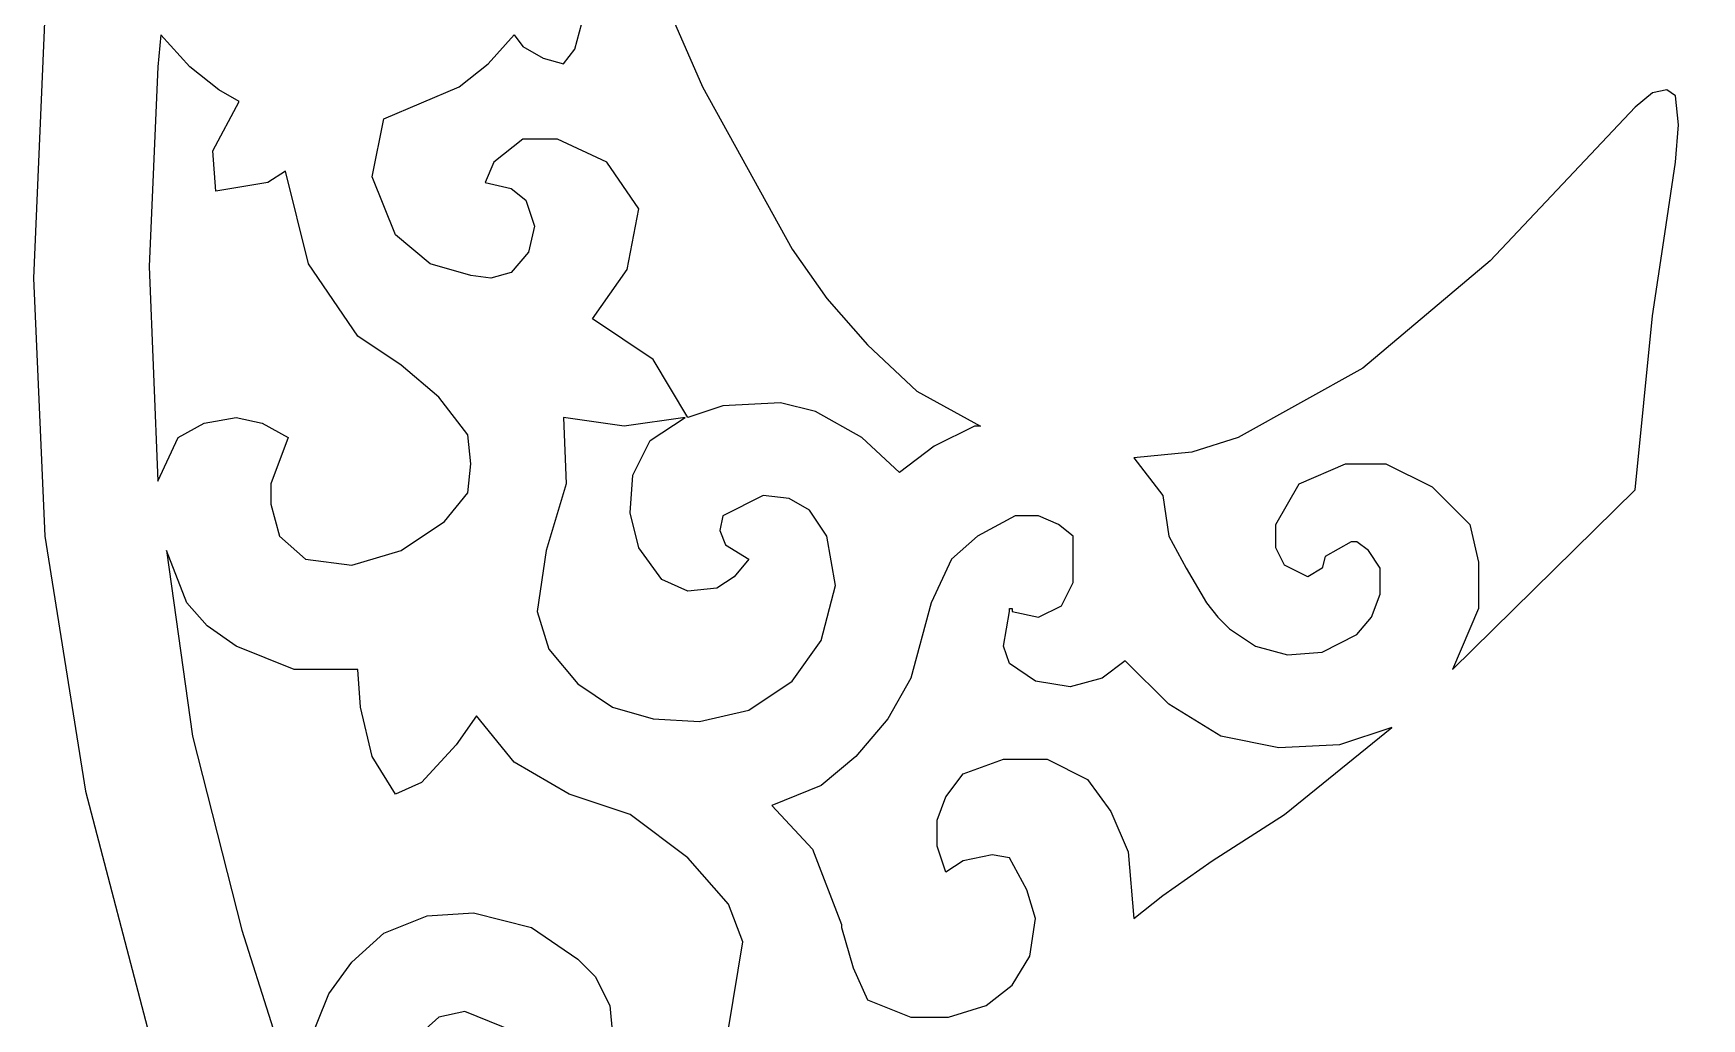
# Model space of a CAD drawing. Header units: centimetres. Extents: x -7.5 to 6.5, y -14.6 to 13.6.
# Drawn here: x -7.541 to -2.953, y -9.624 to -6.916 of the extents above; entities that cross this region are included whole.
import ezdxf

# ---------------------------------------------------------------- set-up
doc = ezdxf.new("R2010")
doc.units = ezdxf.units.CM
doc.header["$MEASUREMENT"] = 0

msp = doc.modelspace()

# ---------------------------------------------------------------- linework, layer by layer
at = {"color": 242}
for points, knots in [([(-0.53173, -0.58004), (-0.53173, -0.58004), (0.18509, -0.6119), (0.18509, -0.6119), (0.18509, -0.6119), (0.18509, -0.6119), (0.87802, -0.71544), (0.87802, -0.71544), (0.87802, -0.71544), (0.87802, -0.71544), (1.54705, -0.8986), (1.54705, -0.8986), (1.54705, -0.8986), (1.54705, -0.8986), (2.20016, -1.12961), (2.20016, -1.12961), (2.20016, -1.12961), (2.20016, -1.12961), (2.80547, -1.42426), (2.80547, -1.42426), (2.80547, -1.42426), (2.80547, -1.42426), (3.38689, -1.77474), (3.38689, -1.77474), (3.38689, -1.77474), (3.38689, -1.77474), (3.92052, -2.18091), (3.92052, -2.18091), (3.92052, -2.18091), (3.92052, -2.18091), (4.4223, -2.63493), (4.4223, -2.63493), (4.4223, -2.63493), (4.4223, -2.63493), (4.87629, -3.12871), (4.87629, -3.12871), (4.87629, -3.12871), (4.87629, -3.12871), (5.28249, -3.67031), (5.28249, -3.67031), (5.28249, -3.67031), (5.28249, -3.67031), (5.62497, -4.2438), (5.62497, -4.2438), (5.62497, -4.2438), (5.62497, -4.2438), (5.92762, -4.865), (5.92762, -4.865), (5.92762, -4.865), (5.92762, -4.865), (6.16657, -5.51018), (6.16657, -5.51018), (6.16657, -5.51018), (6.16657, -5.51018), (6.33382, -6.17918), (6.33382, -6.17918), (6.33382, -6.17918), (6.33382, -6.17918), (6.44533, -6.86417), (6.44533, -6.86417), (6.44533, -6.86417), (6.44533, -6.86417), (6.47719, -7.58893), (6.47719, -7.58893), (6.47719, -7.58893), (6.47719, -7.58893), (6.44533, -8.29779), (6.44533, -8.29779), (6.44533, -8.29779), (6.44533, -8.29779), (6.33382, -8.99871), (6.33382, -8.99871), (6.33382, -8.99871), (6.33382, -8.99871), (6.16657, -9.66774), (6.16657, -9.66774), (6.16657, -9.66774), (6.16657, -9.66774), (5.92762, -10.30488), (5.92762, -10.30488), (5.92762, -10.30488), (5.92762, -10.30488), (5.62497, -10.92616), (5.62497, -10.92616), (5.62497, -10.92616), (5.62497, -10.92616), (5.28249, -11.49959), (5.28249, -11.49959), (5.28249, -11.49959), (5.28249, -11.49959), (4.87629, -12.04122), (4.87629, -12.04122), (4.87629, -12.04122), (4.87629, -12.04122), (4.4223, -12.54296), (4.4223, -12.54296), (4.4223, -12.54296), (4.4223, -12.54296), (3.92052, -12.99698), (3.92052, -12.99698), (3.92052, -12.99698), (3.92052, -12.99698), (3.38689, -13.39521), (3.38689, -13.39521), (3.38689, -13.39521), (3.38689, -13.39521), (2.80547, -13.74566), (2.80547, -13.74566), (2.80547, -13.74566), (2.80547, -13.74566), (2.20016, -14.04831), (2.20016, -14.04831), (2.20016, -14.04831), (2.20016, -14.04831), (1.54705, -14.2793), (1.54705, -14.2793), (1.54705, -14.2793), (1.54705, -14.2793), (0.87802, -14.44655), (0.87802, -14.44655), (0.87802, -14.44655), (0.87802, -14.44655), (0.18509, -14.55806), (0.18509, -14.55806), (0.18509, -14.55806), (0.18509, -14.55806), (-0.53173, -14.59788), (-0.53173, -14.59788), (-0.53173, -14.59788), (-0.53173, -14.59788), (-1.24058, -14.55806), (-1.24058, -14.55806), (-1.24058, -14.55806), (-1.24058, -14.55806), (-1.93351, -14.44655), (-1.93351, -14.44655), (-1.93351, -14.44655), (-1.93351, -14.44655), (-2.61051, -14.2793), (-2.61051, -14.2793), (-2.61051, -14.2793), (-2.61051, -14.2793), (-3.25565, -14.04831), (-3.25565, -14.04831), (-3.25565, -14.04831), (-3.25565, -14.04831), (-3.86097, -13.74566), (-3.86097, -13.74566), (-3.86097, -13.74566), (-3.86097, -13.74566), (-4.44239, -13.39521), (-4.44239, -13.39521), (-4.44239, -13.39521), (-4.44239, -13.39521), (-4.98399, -12.99698), (-4.98399, -12.99698), (-4.98399, -12.99698), (-4.98399, -12.99698), (-5.48576, -12.54296), (-5.48576, -12.54296), (-5.48576, -12.54296), (-5.48576, -12.54296), (-5.93178, -12.04122), (-5.93178, -12.04122), (-5.93178, -12.04122), (-5.93178, -12.04122), (-6.33798, -11.49959), (-6.33798, -11.49959), (-6.33798, -11.49959), (-6.33798, -11.49959), (-6.68843, -10.92616), (-6.68843, -10.92616), (-6.68843, -10.92616), (-6.68843, -10.92616), (-6.98313, -10.30488), (-6.98313, -10.30488), (-6.98313, -10.30488), (-6.98313, -10.30488), (-7.22207, -9.66774), (-7.22207, -9.66774), (-7.22207, -9.66774), (-7.22207, -9.66774), (-7.39728, -8.99871), (-7.39728, -8.99871), (-7.39728, -8.99871), (-7.39728, -8.99871), (-7.50879, -8.29779), (-7.50879, -8.29779), (-7.50879, -8.29779), (-7.50879, -8.29779), (-7.54065, -7.58893), (-7.54065, -7.58893), (-7.54065, -7.58893), (-7.54065, -7.58893), (-7.50879, -6.86417), (-7.50879, -6.86417), (-7.50879, -6.86417), (-7.50879, -6.86417), (-7.39728, -6.17918), (-7.39728, -6.17918), (-7.39728, -6.17918), (-7.39728, -6.17918), (-7.22207, -5.51018), (-7.22207, -5.51018), (-7.22207, -5.51018), (-7.22207, -5.51018), (-6.98313, -4.865), (-6.98313, -4.865), (-6.98313, -4.865), (-6.98313, -4.865), (-6.68843, -4.2438), (-6.68843, -4.2438), (-6.68843, -4.2438), (-6.68843, -4.2438), (-6.33798, -3.67031), (-6.33798, -3.67031), (-6.33798, -3.67031), (-6.33798, -3.67031), (-5.93178, -3.12871), (-5.93178, -3.12871), (-5.93178, -3.12871), (-5.93178, -3.12871), (-5.48576, -2.63493), (-5.48576, -2.63493), (-5.48576, -2.63493), (-5.48576, -2.63493), (-4.98399, -2.18091), (-4.98399, -2.18091), (-4.98399, -2.18091), (-4.98399, -2.18091), (-4.44239, -1.77474), (-4.44239, -1.77474), (-4.44239, -1.77474), (-4.44239, -1.77474), (-3.86097, -1.42426), (-3.86097, -1.42426), (-3.86097, -1.42426), (-3.86097, -1.42426), (-3.25565, -1.12961), (-3.25565, -1.12961), (-3.25565, -1.12961), (-3.25565, -1.12961), (-2.61051, -0.8986), (-2.61051, -0.8986), (-2.61051, -0.8986), (-2.61051, -0.8986), (-1.93351, -0.71544), (-1.93351, -0.71544), (-1.93351, -0.71544), (-1.93351, -0.71544), (-1.24058, -0.6119), (-1.24058, -0.6119), (-1.24058, -0.6119), (-1.24058, -0.6119), (-0.53173, -0.58004), (-0.53173, -0.58004)], [0, 0, 0, 0, 0.0153846, 0.0153846, 0.0153846, 0.0153846, 0.0307692, 0.0307692, 0.0307692, 0.0307692, 0.0461538, 0.0461538, 0.0461538, 0.0461538, 0.0615385, 0.0615385, 0.0615385, 0.0615385, 0.0769231, 0.0769231, 0.0769231, 0.0769231, 0.0923077, 0.0923077, 0.0923077, 0.0923077, 0.1076923, 0.1076923, 0.1076923, 0.1076923, 0.1230769, 0.1230769, 0.1230769, 0.1230769, 0.1384615, 0.1384615, 0.1384615, 0.1384615, 0.1538462, 0.1538462, 0.1538462, 0.1538462, 0.1692308, 0.1692308, 0.1692308, 0.1692308, 0.1846154, 0.1846154, 0.1846154, 0.1846154, 0.2, 0.2, 0.2, 0.2, 0.2153846, 0.2153846, 0.2153846, 0.2153846, 0.2307692, 0.2307692, 0.2307692, 0.2307692, 0.2461538, 0.2461538, 0.2461538, 0.2461538, 0.2615385, 0.2615385, 0.2615385, 0.2615385, 0.2769231, 0.2769231, 0.2769231, 0.2769231, 0.2923077, 0.2923077, 0.2923077, 0.2923077, 0.3076923, 0.3076923, 0.3076923, 0.3076923, 0.3230769, 0.3230769, 0.3230769, 0.3230769, 0.3384615, 0.3384615, 0.3384615, 0.3384615, 0.3538462, 0.3538462, 0.3538462, 0.3538462, 0.3692308, 0.3692308, 0.3692308, 0.3692308, 0.3846154, 0.3846154, 0.3846154, 0.3846154, 0.4, 0.4, 0.4, 0.4, 0.4153846, 0.4153846, 0.4153846, 0.4153846, 0.4307692, 0.4307692, 0.4307692, 0.4307692, 0.4461538, 0.4461538, 0.4461538, 0.4461538, 0.4615385, 0.4615385, 0.4615385, 0.4615385, 0.4769231, 0.4769231, 0.4769231, 0.4769231, 0.4923077, 0.4923077, 0.4923077, 0.4923077, 0.5076923, 0.5076923, 0.5076923, 0.5076923, 0.5230769, 0.5230769, 0.5230769, 0.5230769, 0.5384615, 0.5384615, 0.5384615, 0.5384615, 0.5538462, 0.5538462, 0.5538462, 0.5538462, 0.5692308, 0.5692308, 0.5692308, 0.5692308, 0.5846154, 0.5846154, 0.5846154, 0.5846154, 0.6, 0.6, 0.6, 0.6, 0.6153846, 0.6153846, 0.6153846, 0.6153846, 0.6307692, 0.6307692, 0.6307692, 0.6307692, 0.6461538, 0.6461538, 0.6461538, 0.6461538, 0.6615385, 0.6615385, 0.6615385, 0.6615385, 0.6769231, 0.6769231, 0.6769231, 0.6769231, 0.6923077, 0.6923077, 0.6923077, 0.6923077, 0.7076923, 0.7076923, 0.7076923, 0.7076923, 0.7230769, 0.7230769, 0.7230769, 0.7230769, 0.7384615, 0.7384615, 0.7384615, 0.7384615, 0.7538462, 0.7538462, 0.7538462, 0.7538462, 0.7692308, 0.7692308, 0.7692308, 0.7692308, 0.7846154, 0.7846154, 0.7846154, 0.7846154, 0.8, 0.8, 0.8, 0.8, 0.8153846, 0.8153846, 0.8153846, 0.8153846, 0.8307692, 0.8307692, 0.8307692, 0.8307692, 0.8461538, 0.8461538, 0.8461538, 0.8461538, 0.8615385, 0.8615385, 0.8615385, 0.8615385, 0.8769231, 0.8769231, 0.8769231, 0.8769231, 0.8923077, 0.8923077, 0.8923077, 0.8923077, 0.9076923, 0.9076923, 0.9076923, 0.9076923, 0.9230769, 0.9230769, 0.9230769, 0.9230769, 0.9384615, 0.9384615, 0.9384615, 0.9384615, 0.9538462, 0.9538462, 0.9538462, 0.9538462, 0.9692308, 0.9692308, 0.9692308, 0.9692308, 1, 1, 1, 1]), ([(-6.57692, -7.1509), (-6.57692, -7.1509), (-6.60879, -7.31019), (-6.60879, -7.31019), (-6.60879, -7.31019), (-6.60879, -7.31019), (-6.54506, -7.46949), (-6.54506, -7.46949), (-6.54506, -7.46949), (-6.54506, -7.46949), (-6.44949, -7.54913), (-6.44949, -7.54913), (-6.44949, -7.54913), (-6.44949, -7.54913), (-6.33798, -7.581), (-6.33798, -7.581), (-6.33798, -7.581), (-6.33798, -7.581), (-6.28223, -7.58893), (-6.28223, -7.58893), (-6.28223, -7.58893), (-6.28223, -7.58893), (-6.22648, -7.573), (-6.22648, -7.573), (-6.22648, -7.573), (-6.22648, -7.573), (-6.17869, -7.51728), (-6.17869, -7.51728), (-6.17869, -7.51728), (-6.17869, -7.51728), (-6.16276, -7.44557), (-6.16276, -7.44557), (-6.16276, -7.44557), (-6.16276, -7.44557), (-6.18665, -7.37392), (-6.18665, -7.37392), (-6.18665, -7.37392), (-6.18665, -7.37392), (-6.22648, -7.34206), (-6.22648, -7.34206), (-6.22648, -7.34206), (-6.22648, -7.34206), (-6.29816, -7.32613), (-6.29816, -7.32613), (-6.29816, -7.32613), (-6.29816, -7.32613), (-6.27427, -7.27034), (-6.27427, -7.27034), (-6.27427, -7.27034), (-6.27427, -7.27034), (-6.19462, -7.20663), (-6.19462, -7.20663), (-6.19462, -7.20663), (-6.19462, -7.20663), (-6.09904, -7.20663), (-6.09904, -7.20663), (-6.09904, -7.20663), (-6.09904, -7.20663), (-5.96364, -7.27034), (-5.96364, -7.27034), (-5.96364, -7.27034), (-5.96364, -7.27034), (-5.87603, -7.39778), (-5.87603, -7.39778), (-5.87603, -7.39778), (-5.87603, -7.39778), (-5.90789, -7.56507), (-5.90789, -7.56507), (-5.90789, -7.56507), (-5.90789, -7.56507), (-6.00346, -7.70047), (-6.00346, -7.70047), (-6.00346, -7.70047), (-6.00346, -7.70047), (-5.8362, -7.81197), (-5.8362, -7.81197), (-5.8362, -7.81197), (-5.8362, -7.81197), (-5.74063, -7.97126), (-5.74063, -7.97126), (-5.74063, -7.97126), (-5.74063, -7.97126), (-5.64505, -7.93941), (-5.64505, -7.93941), (-5.64505, -7.93941), (-5.64505, -7.93941), (-5.48576, -7.93141), (-5.48576, -7.93141), (-5.48576, -7.93141), (-5.48576, -7.93141), (-5.39018, -7.95534), (-5.39018, -7.95534), (-5.39018, -7.95534), (-5.39018, -7.95534), (-5.26275, -8.02699), (-5.26275, -8.02699), (-5.26275, -8.02699), (-5.26275, -8.02699), (-5.15921, -8.12256), (-5.15921, -8.12256), (-5.15921, -8.12256), (-5.15921, -8.12256), (-5.06363, -8.05091), (-5.06363, -8.05091), (-5.06363, -8.05091), (-5.06363, -8.05091), (-4.95213, -7.99512), (-4.95213, -7.99512), (-4.95213, -7.99512), (-4.95213, -7.99512), (-4.9362, -7.99512), (-4.9362, -7.99512), (-4.9362, -7.99512), (-4.9362, -7.99512), (-5.11142, -7.89958), (-5.11142, -7.89958), (-5.11142, -7.89958), (-5.11142, -7.89958), (-5.24682, -7.77215), (-5.24682, -7.77215), (-5.24682, -7.77215), (-5.24682, -7.77215), (-5.35833, -7.64471), (-5.35833, -7.64471), (-5.35833, -7.64471), (-5.35833, -7.64471), (-5.45391, -7.50928), (-5.45391, -7.50928), (-5.45391, -7.50928), (-5.45391, -7.50928), (-5.70081, -7.06326), (-5.70081, -7.06326), (-5.70081, -7.06326), (-5.70081, -7.06326), (-5.78046, -6.88011), (-5.78046, -6.88011), (-5.78046, -6.88011), (-5.78046, -6.88011), (-5.88399, -6.88011), (-5.88399, -6.88011), (-5.88399, -6.88011), (-5.88399, -6.88011), (-6.0194, -6.84028), (-6.0194, -6.84028), (-6.0194, -6.84028), (-6.0194, -6.84028), (-6.05125, -6.95975), (-6.05125, -6.95975), (-6.05125, -6.95975), (-6.05125, -6.95975), (-6.08311, -6.99955), (-6.08311, -6.99955), (-6.08311, -6.99955), (-6.08311, -6.99955), (-6.13886, -6.98361), (-6.13886, -6.98361), (-6.13886, -6.98361), (-6.13886, -6.98361), (-6.19462, -6.95176), (-6.19462, -6.95176), (-6.19462, -6.95176), (-6.19462, -6.95176), (-6.21851, -6.91989), (-6.21851, -6.91989), (-6.21851, -6.91989), (-6.21851, -6.91989), (-6.29019, -6.99955), (-6.29019, -6.99955), (-6.29019, -6.99955), (-6.29019, -6.99955), (-6.36984, -7.06326), (-6.36984, -7.06326), (-6.36984, -7.06326), (-6.36984, -7.06326), (-6.57692, -7.1509), (-6.57692, -7.1509)], [0, 0, 0, 0, 0.0222222, 0.0222222, 0.0222222, 0.0222222, 0.0444444, 0.0444444, 0.0444444, 0.0444444, 0.0666667, 0.0666667, 0.0666667, 0.0666667, 0.0888889, 0.0888889, 0.0888889, 0.0888889, 0.1111111, 0.1111111, 0.1111111, 0.1111111, 0.1333333, 0.1333333, 0.1333333, 0.1333333, 0.1555556, 0.1555556, 0.1555556, 0.1555556, 0.1777778, 0.1777778, 0.1777778, 0.1777778, 0.2, 0.2, 0.2, 0.2, 0.2222222, 0.2222222, 0.2222222, 0.2222222, 0.2444444, 0.2444444, 0.2444444, 0.2444444, 0.2666667, 0.2666667, 0.2666667, 0.2666667, 0.2888889, 0.2888889, 0.2888889, 0.2888889, 0.3111111, 0.3111111, 0.3111111, 0.3111111, 0.3333333, 0.3333333, 0.3333333, 0.3333333, 0.3555556, 0.3555556, 0.3555556, 0.3555556, 0.3777778, 0.3777778, 0.3777778, 0.3777778, 0.4, 0.4, 0.4, 0.4, 0.4222222, 0.4222222, 0.4222222, 0.4222222, 0.4444444, 0.4444444, 0.4444444, 0.4444444, 0.4666667, 0.4666667, 0.4666667, 0.4666667, 0.4888889, 0.4888889, 0.4888889, 0.4888889, 0.5111111, 0.5111111, 0.5111111, 0.5111111, 0.5333333, 0.5333333, 0.5333333, 0.5333333, 0.5555556, 0.5555556, 0.5555556, 0.5555556, 0.5777778, 0.5777778, 0.5777778, 0.5777778, 0.6, 0.6, 0.6, 0.6, 0.6222222, 0.6222222, 0.6222222, 0.6222222, 0.6444444, 0.6444444, 0.6444444, 0.6444444, 0.6666667, 0.6666667, 0.6666667, 0.6666667, 0.6888889, 0.6888889, 0.6888889, 0.6888889, 0.7111111, 0.7111111, 0.7111111, 0.7111111, 0.7333333, 0.7333333, 0.7333333, 0.7333333, 0.7555556, 0.7555556, 0.7555556, 0.7555556, 0.7777778, 0.7777778, 0.7777778, 0.7777778, 0.8, 0.8, 0.8, 0.8, 0.8222222, 0.8222222, 0.8222222, 0.8222222, 0.8444444, 0.8444444, 0.8444444, 0.8444444, 0.8666667, 0.8666667, 0.8666667, 0.8666667, 0.8888889, 0.8888889, 0.8888889, 0.8888889, 0.9111111, 0.9111111, 0.9111111, 0.9111111, 0.9333333, 0.9333333, 0.9333333, 0.9333333, 0.9555556, 0.9555556, 0.9555556, 0.9555556, 1, 1, 1, 1]), ([(-7.19817, -8.14649), (-7.19817, -8.14649), (-7.22207, -7.55707), (-7.22207, -7.55707), (-7.22207, -7.55707), (-7.22207, -7.55707), (-7.19817, -7.00754), (-7.19817, -7.00754), (-7.19817, -7.00754), (-7.19817, -7.00754), (-7.19021, -6.91989), (-7.19021, -6.91989), (-7.19021, -6.91989), (-7.19021, -6.91989), (-7.11055, -7.00754), (-7.11055, -7.00754), (-7.11055, -7.00754), (-7.11055, -7.00754), (-7.03091, -7.07126), (-7.03091, -7.07126), (-7.03091, -7.07126), (-7.03091, -7.07126), (-6.97516, -7.10311), (-6.97516, -7.10311), (-6.97516, -7.10311), (-6.97516, -7.10311), (-7.04684, -7.23849), (-7.04684, -7.23849), (-7.04684, -7.23849), (-7.04684, -7.23849), (-7.03887, -7.34999), (-7.03887, -7.34999), (-7.03887, -7.34999), (-7.03887, -7.34999), (-6.89551, -7.32613), (-6.89551, -7.32613), (-6.89551, -7.32613), (-6.89551, -7.32613), (-6.84772, -7.29427), (-6.84772, -7.29427), (-6.84772, -7.29427), (-6.84772, -7.29427), (-6.784, -7.54913), (-6.784, -7.54913), (-6.784, -7.54913), (-6.784, -7.54913), (-6.64861, -7.74826), (-6.64861, -7.74826), (-6.64861, -7.74826), (-6.64861, -7.74826), (-6.52914, -7.8279), (-6.52914, -7.8279), (-6.52914, -7.8279), (-6.52914, -7.8279), (-6.42559, -7.91548), (-6.42559, -7.91548), (-6.42559, -7.91548), (-6.42559, -7.91548), (-6.34595, -8.01905), (-6.34595, -8.01905), (-6.34595, -8.01905), (-6.34595, -8.01905), (-6.33798, -8.0987), (-6.33798, -8.0987), (-6.33798, -8.0987), (-6.33798, -8.0987), (-6.34595, -8.17835), (-6.34595, -8.17835), (-6.34595, -8.17835), (-6.34595, -8.17835), (-6.40967, -8.25799), (-6.40967, -8.25799), (-6.40967, -8.25799), (-6.40967, -8.25799), (-6.52914, -8.33764), (-6.52914, -8.33764), (-6.52914, -8.33764), (-6.52914, -8.33764), (-6.66453, -8.37743), (-6.66453, -8.37743), (-6.66453, -8.37743), (-6.66453, -8.37743), (-6.79197, -8.3615), (-6.79197, -8.3615), (-6.79197, -8.3615), (-6.79197, -8.3615), (-6.86365, -8.29779), (-6.86365, -8.29779), (-6.86365, -8.29779), (-6.86365, -8.29779), (-6.88755, -8.2102), (-6.88755, -8.2102), (-6.88755, -8.2102), (-6.88755, -8.2102), (-6.88755, -8.15442), (-6.88755, -8.15442), (-6.88755, -8.15442), (-6.88755, -8.15442), (-6.83976, -8.02699), (-6.83976, -8.02699), (-6.83976, -8.02699), (-6.83976, -8.02699), (-6.91144, -7.9872), (-6.91144, -7.9872), (-6.91144, -7.9872), (-6.91144, -7.9872), (-6.98313, -7.97126), (-6.98313, -7.97126), (-6.98313, -7.97126), (-6.98313, -7.97126), (-7.07073, -7.9872), (-7.07073, -7.9872), (-7.07073, -7.9872), (-7.07073, -7.9872), (-7.14242, -8.02699), (-7.14242, -8.02699), (-7.14242, -8.02699), (-7.14242, -8.02699), (-7.19817, -8.14649), (-7.19817, -8.14649)], [0, 0, 0, 0, 0.0322581, 0.0322581, 0.0322581, 0.0322581, 0.0645161, 0.0645161, 0.0645161, 0.0645161, 0.0967742, 0.0967742, 0.0967742, 0.0967742, 0.1290323, 0.1290323, 0.1290323, 0.1290323, 0.1612903, 0.1612903, 0.1612903, 0.1612903, 0.1935484, 0.1935484, 0.1935484, 0.1935484, 0.2258065, 0.2258065, 0.2258065, 0.2258065, 0.2580645, 0.2580645, 0.2580645, 0.2580645, 0.2903226, 0.2903226, 0.2903226, 0.2903226, 0.3225806, 0.3225806, 0.3225806, 0.3225806, 0.3548387, 0.3548387, 0.3548387, 0.3548387, 0.3870968, 0.3870968, 0.3870968, 0.3870968, 0.4193548, 0.4193548, 0.4193548, 0.4193548, 0.4516129, 0.4516129, 0.4516129, 0.4516129, 0.483871, 0.483871, 0.483871, 0.483871, 0.516129, 0.516129, 0.516129, 0.516129, 0.5483871, 0.5483871, 0.5483871, 0.5483871, 0.5806452, 0.5806452, 0.5806452, 0.5806452, 0.6129032, 0.6129032, 0.6129032, 0.6129032, 0.6451613, 0.6451613, 0.6451613, 0.6451613, 0.6774194, 0.6774194, 0.6774194, 0.6774194, 0.7096774, 0.7096774, 0.7096774, 0.7096774, 0.7419355, 0.7419355, 0.7419355, 0.7419355, 0.7741935, 0.7741935, 0.7741935, 0.7741935, 0.8064516, 0.8064516, 0.8064516, 0.8064516, 0.8387097, 0.8387097, 0.8387097, 0.8387097, 0.8709677, 0.8709677, 0.8709677, 0.8709677, 0.9032258, 0.9032258, 0.9032258, 0.9032258, 0.9354839, 0.9354839, 0.9354839, 0.9354839, 1, 1, 1, 1]), ([(-4.51407, -8.08277), (-4.51407, -8.08277), (-4.35477, -8.06684), (-4.35477, -8.06684), (-4.35477, -8.06684), (-4.35477, -8.06684), (-4.22735, -8.02699), (-4.22735, -8.02699), (-4.22735, -8.02699), (-4.22735, -8.02699), (-3.88486, -7.83586), (-3.88486, -7.83586), (-3.88486, -7.83586), (-3.88486, -7.83586), (-3.53441, -7.54114), (-3.53441, -7.54114), (-3.53441, -7.54114), (-3.53441, -7.54114), (-3.13618, -7.11904), (-3.13618, -7.11904), (-3.13618, -7.11904), (-3.13618, -7.11904), (-3.08839, -7.07919), (-3.08839, -7.07919), (-3.08839, -7.07919), (-3.08839, -7.07919), (-3.04857, -7.07126), (-3.04857, -7.07126), (-3.04857, -7.07126), (-3.04857, -7.07126), (-3.02468, -7.08719), (-3.02468, -7.08719), (-3.02468, -7.08719), (-3.02468, -7.08719), (-3.01671, -7.16683), (-3.01671, -7.16683), (-3.01671, -7.16683), (-3.01671, -7.16683), (-3.02468, -7.27034), (-3.02468, -7.27034), (-3.02468, -7.27034), (-3.02468, -7.27034), (-3.05653, -7.48542), (-3.05653, -7.48542), (-3.05653, -7.48542), (-3.05653, -7.48542), (-3.08839, -7.6925), (-3.08839, -7.6925), (-3.08839, -7.6925), (-3.08839, -7.6925), (-3.13618, -8.17035), (-3.13618, -8.17035), (-3.13618, -8.17035), (-3.13618, -8.17035), (-3.63796, -8.66419), (-3.63796, -8.66419), (-3.63796, -8.66419), (-3.63796, -8.66419), (-3.56628, -8.49693), (-3.56628, -8.49693), (-3.56628, -8.49693), (-3.56628, -8.49693), (-3.56628, -8.3695), (-3.56628, -8.3695), (-3.56628, -8.3695), (-3.56628, -8.3695), (-3.59017, -8.26593), (-3.59017, -8.26593), (-3.59017, -8.26593), (-3.59017, -8.26593), (-3.69371, -8.16242), (-3.69371, -8.16242), (-3.69371, -8.16242), (-3.69371, -8.16242), (-3.82114, -8.0987), (-3.82114, -8.0987), (-3.82114, -8.0987), (-3.82114, -8.0987), (-3.93265, -8.0987), (-3.93265, -8.0987), (-3.93265, -8.0987), (-3.93265, -8.0987), (-4.06009, -8.15442), (-4.06009, -8.15442), (-4.06009, -8.15442), (-4.06009, -8.15442), (-4.1238, -8.26593), (-4.1238, -8.26593), (-4.1238, -8.26593), (-4.1238, -8.26593), (-4.1238, -8.32964), (-4.1238, -8.32964), (-4.1238, -8.32964), (-4.1238, -8.32964), (-4.09991, -8.37743), (-4.09991, -8.37743), (-4.09991, -8.37743), (-4.09991, -8.37743), (-4.03619, -8.40929), (-4.03619, -8.40929), (-4.03619, -8.40929), (-4.03619, -8.40929), (-3.99636, -8.38543), (-3.99636, -8.38543), (-3.99636, -8.38543), (-3.99636, -8.38543), (-3.9884, -8.35357), (-3.9884, -8.35357), (-3.9884, -8.35357), (-3.9884, -8.35357), (-3.91672, -8.31372), (-3.91672, -8.31372), (-3.91672, -8.31372), (-3.91672, -8.31372), (-3.90079, -8.31372), (-3.90079, -8.31372), (-3.90079, -8.31372), (-3.90079, -8.31372), (-3.86893, -8.33764), (-3.86893, -8.33764), (-3.86893, -8.33764), (-3.86893, -8.33764), (-3.83707, -8.38543), (-3.83707, -8.38543), (-3.83707, -8.38543), (-3.83707, -8.38543), (-3.83707, -8.45708), (-3.83707, -8.45708), (-3.83707, -8.45708), (-3.83707, -8.45708), (-3.86097, -8.5208), (-3.86097, -8.5208), (-3.86097, -8.5208), (-3.86097, -8.5208), (-3.90079, -8.56858), (-3.90079, -8.56858), (-3.90079, -8.56858), (-3.90079, -8.56858), (-3.99636, -8.61637), (-3.99636, -8.61637), (-3.99636, -8.61637), (-3.99636, -8.61637), (-4.09194, -8.62437), (-4.09194, -8.62437), (-4.09194, -8.62437), (-4.09194, -8.62437), (-4.17956, -8.60045), (-4.17956, -8.60045), (-4.17956, -8.60045), (-4.17956, -8.60045), (-4.25124, -8.55266), (-4.25124, -8.55266), (-4.25124, -8.55266), (-4.25124, -8.55266), (-4.28309, -8.5208), (-4.28309, -8.5208), (-4.28309, -8.5208), (-4.28309, -8.5208), (-4.31495, -8.48101), (-4.31495, -8.48101), (-4.31495, -8.48101), (-4.31495, -8.48101), (-4.37071, -8.38543), (-4.37071, -8.38543), (-4.37071, -8.38543), (-4.37071, -8.38543), (-4.4185, -8.29779), (-4.4185, -8.29779), (-4.4185, -8.29779), (-4.4185, -8.29779), (-4.43443, -8.18628), (-4.43443, -8.18628), (-4.43443, -8.18628), (-4.43443, -8.18628), (-4.51407, -8.08277), (-4.51407, -8.08277)], [0, 0, 0, 0, 0.0222222, 0.0222222, 0.0222222, 0.0222222, 0.0444444, 0.0444444, 0.0444444, 0.0444444, 0.0666667, 0.0666667, 0.0666667, 0.0666667, 0.0888889, 0.0888889, 0.0888889, 0.0888889, 0.1111111, 0.1111111, 0.1111111, 0.1111111, 0.1333333, 0.1333333, 0.1333333, 0.1333333, 0.1555556, 0.1555556, 0.1555556, 0.1555556, 0.1777778, 0.1777778, 0.1777778, 0.1777778, 0.2, 0.2, 0.2, 0.2, 0.2222222, 0.2222222, 0.2222222, 0.2222222, 0.2444444, 0.2444444, 0.2444444, 0.2444444, 0.2666667, 0.2666667, 0.2666667, 0.2666667, 0.2888889, 0.2888889, 0.2888889, 0.2888889, 0.3111111, 0.3111111, 0.3111111, 0.3111111, 0.3333333, 0.3333333, 0.3333333, 0.3333333, 0.3555556, 0.3555556, 0.3555556, 0.3555556, 0.3777778, 0.3777778, 0.3777778, 0.3777778, 0.4, 0.4, 0.4, 0.4, 0.4222222, 0.4222222, 0.4222222, 0.4222222, 0.4444444, 0.4444444, 0.4444444, 0.4444444, 0.4666667, 0.4666667, 0.4666667, 0.4666667, 0.4888889, 0.4888889, 0.4888889, 0.4888889, 0.5111111, 0.5111111, 0.5111111, 0.5111111, 0.5333333, 0.5333333, 0.5333333, 0.5333333, 0.5555556, 0.5555556, 0.5555556, 0.5555556, 0.5777778, 0.5777778, 0.5777778, 0.5777778, 0.6, 0.6, 0.6, 0.6, 0.6222222, 0.6222222, 0.6222222, 0.6222222, 0.6444444, 0.6444444, 0.6444444, 0.6444444, 0.6666667, 0.6666667, 0.6666667, 0.6666667, 0.6888889, 0.6888889, 0.6888889, 0.6888889, 0.7111111, 0.7111111, 0.7111111, 0.7111111, 0.7333333, 0.7333333, 0.7333333, 0.7333333, 0.7555556, 0.7555556, 0.7555556, 0.7555556, 0.7777778, 0.7777778, 0.7777778, 0.7777778, 0.8, 0.8, 0.8, 0.8, 0.8222222, 0.8222222, 0.8222222, 0.8222222, 0.8444444, 0.8444444, 0.8444444, 0.8444444, 0.8666667, 0.8666667, 0.8666667, 0.8666667, 0.8888889, 0.8888889, 0.8888889, 0.8888889, 0.9111111, 0.9111111, 0.9111111, 0.9111111, 0.9333333, 0.9333333, 0.9333333, 0.9333333, 0.9555556, 0.9555556, 0.9555556, 0.9555556, 1, 1, 1, 1]), ([(-6.08311, -7.97126), (-6.08311, -7.97126), (-5.91586, -7.99512), (-5.91586, -7.99512), (-5.91586, -7.99512), (-5.91586, -7.99512), (-5.7486, -7.97126), (-5.7486, -7.97126), (-5.7486, -7.97126), (-5.7486, -7.97126), (-5.84417, -8.03499), (-5.84417, -8.03499), (-5.84417, -8.03499), (-5.84417, -8.03499), (-5.89196, -8.13056), (-5.89196, -8.13056), (-5.89196, -8.13056), (-5.89196, -8.13056), (-5.89993, -8.23407), (-5.89993, -8.23407), (-5.89993, -8.23407), (-5.89993, -8.23407), (-5.87603, -8.32964), (-5.87603, -8.32964), (-5.87603, -8.32964), (-5.87603, -8.32964), (-5.81231, -8.41728), (-5.81231, -8.41728), (-5.81231, -8.41728), (-5.81231, -8.41728), (-5.74063, -8.44915), (-5.74063, -8.44915), (-5.74063, -8.44915), (-5.74063, -8.44915), (-5.66099, -8.44115), (-5.66099, -8.44115), (-5.66099, -8.44115), (-5.66099, -8.44115), (-5.6132, -8.40929), (-5.6132, -8.40929), (-5.6132, -8.40929), (-5.6132, -8.40929), (-5.57337, -8.3615), (-5.57337, -8.3615), (-5.57337, -8.3615), (-5.57337, -8.3615), (-5.63709, -8.32171), (-5.63709, -8.32171), (-5.63709, -8.32171), (-5.63709, -8.32171), (-5.65302, -8.28185), (-5.65302, -8.28185), (-5.65302, -8.28185), (-5.65302, -8.28185), (-5.64505, -8.24207), (-5.64505, -8.24207), (-5.64505, -8.24207), (-5.64505, -8.24207), (-5.53355, -8.18628), (-5.53355, -8.18628), (-5.53355, -8.18628), (-5.53355, -8.18628), (-5.46187, -8.19428), (-5.46187, -8.19428), (-5.46187, -8.19428), (-5.46187, -8.19428), (-5.40612, -8.22614), (-5.40612, -8.22614), (-5.40612, -8.22614), (-5.40612, -8.22614), (-5.35833, -8.29779), (-5.35833, -8.29779), (-5.35833, -8.29779), (-5.35833, -8.29779), (-5.33444, -8.43322), (-5.33444, -8.43322), (-5.33444, -8.43322), (-5.33444, -8.43322), (-5.37426, -8.58451), (-5.37426, -8.58451), (-5.37426, -8.58451), (-5.37426, -8.58451), (-5.45391, -8.69606), (-5.45391, -8.69606), (-5.45391, -8.69606), (-5.45391, -8.69606), (-5.57337, -8.7757), (-5.57337, -8.7757), (-5.57337, -8.7757), (-5.57337, -8.7757), (-5.70878, -8.80756), (-5.70878, -8.80756), (-5.70878, -8.80756), (-5.70878, -8.80756), (-5.8362, -8.79959), (-5.8362, -8.79959), (-5.8362, -8.79959), (-5.8362, -8.79959), (-5.94772, -8.76773), (-5.94772, -8.76773), (-5.94772, -8.76773), (-5.94772, -8.76773), (-6.04329, -8.70401), (-6.04329, -8.70401), (-6.04329, -8.70401), (-6.04329, -8.70401), (-6.12293, -8.60844), (-6.12293, -8.60844), (-6.12293, -8.60844), (-6.12293, -8.60844), (-6.1548, -8.50487), (-6.1548, -8.50487), (-6.1548, -8.50487), (-6.1548, -8.50487), (-6.1309, -8.33764), (-6.1309, -8.33764), (-6.1309, -8.33764), (-6.1309, -8.33764), (-6.07515, -8.15442), (-6.07515, -8.15442), (-6.07515, -8.15442), (-6.07515, -8.15442), (-6.08311, -7.97126), (-6.08311, -7.97126)], [0, 0, 0, 0, 0.03125, 0.03125, 0.03125, 0.03125, 0.0625, 0.0625, 0.0625, 0.0625, 0.09375, 0.09375, 0.09375, 0.09375, 0.125, 0.125, 0.125, 0.125, 0.15625, 0.15625, 0.15625, 0.15625, 0.1875, 0.1875, 0.1875, 0.1875, 0.21875, 0.21875, 0.21875, 0.21875, 0.25, 0.25, 0.25, 0.25, 0.28125, 0.28125, 0.28125, 0.28125, 0.3125, 0.3125, 0.3125, 0.3125, 0.34375, 0.34375, 0.34375, 0.34375, 0.375, 0.375, 0.375, 0.375, 0.40625, 0.40625, 0.40625, 0.40625, 0.4375, 0.4375, 0.4375, 0.4375, 0.46875, 0.46875, 0.46875, 0.46875, 0.5, 0.5, 0.5, 0.5, 0.53125, 0.53125, 0.53125, 0.53125, 0.5625, 0.5625, 0.5625, 0.5625, 0.59375, 0.59375, 0.59375, 0.59375, 0.625, 0.625, 0.625, 0.625, 0.65625, 0.65625, 0.65625, 0.65625, 0.6875, 0.6875, 0.6875, 0.6875, 0.71875, 0.71875, 0.71875, 0.71875, 0.75, 0.75, 0.75, 0.75, 0.78125, 0.78125, 0.78125, 0.78125, 0.8125, 0.8125, 0.8125, 0.8125, 0.84375, 0.84375, 0.84375, 0.84375, 0.875, 0.875, 0.875, 0.875, 0.90625, 0.90625, 0.90625, 0.90625, 0.9375, 0.9375, 0.9375, 0.9375, 1, 1, 1, 1]), ([(-3.80522, -8.82348), (-3.80522, -8.82348), (-4.09991, -9.06243), (-4.09991, -9.06243), (-4.09991, -9.06243), (-4.09991, -9.06243), (-4.29903, -9.18987), (-4.29903, -9.18987), (-4.29903, -9.18987), (-4.29903, -9.18987), (-4.43443, -9.28544), (-4.43443, -9.28544), (-4.43443, -9.28544), (-4.43443, -9.28544), (-4.51407, -9.34916), (-4.51407, -9.34916), (-4.51407, -9.34916), (-4.51407, -9.34916), (-4.53, -9.16594), (-4.53, -9.16594), (-4.53, -9.16594), (-4.53, -9.16594), (-4.57779, -9.05443), (-4.57779, -9.05443), (-4.57779, -9.05443), (-4.57779, -9.05443), (-4.64151, -8.96685), (-4.64151, -8.96685), (-4.64151, -8.96685), (-4.64151, -8.96685), (-4.75301, -8.91109), (-4.75301, -8.91109), (-4.75301, -8.91109), (-4.75301, -8.91109), (-4.87248, -8.91109), (-4.87248, -8.91109), (-4.87248, -8.91109), (-4.87248, -8.91109), (-4.98399, -8.95092), (-4.98399, -8.95092), (-4.98399, -8.95092), (-4.98399, -8.95092), (-5.03177, -9.01464), (-5.03177, -9.01464), (-5.03177, -9.01464), (-5.03177, -9.01464), (-5.05566, -9.07835), (-5.05566, -9.07835), (-5.05566, -9.07835), (-5.05566, -9.07835), (-5.05566, -9.15), (-5.05566, -9.15), (-5.05566, -9.15), (-5.05566, -9.15), (-5.03177, -9.22172), (-5.03177, -9.22172), (-5.03177, -9.22172), (-5.03177, -9.22172), (-4.98399, -9.18987), (-4.98399, -9.18987), (-4.98399, -9.18987), (-4.98399, -9.18987), (-4.90434, -9.17393), (-4.90434, -9.17393), (-4.90434, -9.17393), (-4.90434, -9.17393), (-4.85655, -9.18186), (-4.85655, -9.18186), (-4.85655, -9.18186), (-4.85655, -9.18186), (-4.80876, -9.26951), (-4.80876, -9.26951), (-4.80876, -9.26951), (-4.80876, -9.26951), (-4.78487, -9.34916), (-4.78487, -9.34916), (-4.78487, -9.34916), (-4.78487, -9.34916), (-4.8008, -9.45267), (-4.8008, -9.45267), (-4.8008, -9.45267), (-4.8008, -9.45267), (-4.84858, -9.53231), (-4.84858, -9.53231), (-4.84858, -9.53231), (-4.84858, -9.53231), (-4.92027, -9.5881), (-4.92027, -9.5881), (-4.92027, -9.5881), (-4.92027, -9.5881), (-5.02381, -9.61995), (-5.02381, -9.61995), (-5.02381, -9.61995), (-5.02381, -9.61995), (-5.12735, -9.61995), (-5.12735, -9.61995), (-5.12735, -9.61995), (-5.12735, -9.61995), (-5.24682, -9.57216), (-5.24682, -9.57216), (-5.24682, -9.57216), (-5.24682, -9.57216), (-5.28665, -9.48452), (-5.28665, -9.48452), (-5.28665, -9.48452), (-5.28665, -9.48452), (-5.3185, -9.37302), (-5.3185, -9.37302), (-5.3185, -9.37302), (-5.3185, -9.37302), (-5.3185, -9.36508), (-5.3185, -9.36508), (-5.3185, -9.36508), (-5.3185, -9.36508), (-5.39815, -9.158), (-5.39815, -9.158), (-5.39815, -9.158), (-5.39815, -9.158), (-5.50965, -9.0385), (-5.50965, -9.0385), (-5.50965, -9.0385), (-5.50965, -9.0385), (-5.37426, -8.98278), (-5.37426, -8.98278), (-5.37426, -8.98278), (-5.37426, -8.98278), (-5.27868, -8.90314), (-5.27868, -8.90314), (-5.27868, -8.90314), (-5.27868, -8.90314), (-5.19107, -8.79959), (-5.19107, -8.79959), (-5.19107, -8.79959), (-5.19107, -8.79959), (-5.12735, -8.68809), (-5.12735, -8.68809), (-5.12735, -8.68809), (-5.12735, -8.68809), (-5.0716, -8.48101), (-5.0716, -8.48101), (-5.0716, -8.48101), (-5.0716, -8.48101), (-5.01584, -8.3615), (-5.01584, -8.3615), (-5.01584, -8.3615), (-5.01584, -8.3615), (-4.94416, -8.29779), (-4.94416, -8.29779), (-4.94416, -8.29779), (-4.94416, -8.29779), (-4.84063, -8.24207), (-4.84063, -8.24207), (-4.84063, -8.24207), (-4.84063, -8.24207), (-4.7769, -8.24207), (-4.7769, -8.24207), (-4.7769, -8.24207), (-4.7769, -8.24207), (-4.72116, -8.26593), (-4.72116, -8.26593), (-4.72116, -8.26593), (-4.72116, -8.26593), (-4.68133, -8.29779), (-4.68133, -8.29779), (-4.68133, -8.29779), (-4.68133, -8.29779), (-4.68133, -8.42522), (-4.68133, -8.42522), (-4.68133, -8.42522), (-4.68133, -8.42522), (-4.71319, -8.48893), (-4.71319, -8.48893), (-4.71319, -8.48893), (-4.71319, -8.48893), (-4.7769, -8.5208), (-4.7769, -8.5208), (-4.7769, -8.5208), (-4.7769, -8.5208), (-4.84858, -8.50487), (-4.84858, -8.50487), (-4.84858, -8.50487), (-4.84858, -8.50487), (-4.84858, -8.49693), (-4.84858, -8.49693), (-4.84858, -8.49693), (-4.84858, -8.49693), (-4.85655, -8.49693), (-4.85655, -8.49693), (-4.85655, -8.49693), (-4.85655, -8.49693), (-4.85655, -8.50487), (-4.85655, -8.50487), (-4.85655, -8.50487), (-4.85655, -8.50487), (-4.87248, -8.60045), (-4.87248, -8.60045), (-4.87248, -8.60045), (-4.87248, -8.60045), (-4.85655, -8.64823), (-4.85655, -8.64823), (-4.85655, -8.64823), (-4.85655, -8.64823), (-4.78487, -8.69606), (-4.78487, -8.69606), (-4.78487, -8.69606), (-4.78487, -8.69606), (-4.68929, -8.71198), (-4.68929, -8.71198), (-4.68929, -8.71198), (-4.68929, -8.71198), (-4.60168, -8.68809), (-4.60168, -8.68809), (-4.60168, -8.68809), (-4.60168, -8.68809), (-4.53796, -8.6403), (-4.53796, -8.6403), (-4.53796, -8.6403), (-4.53796, -8.6403), (-4.4185, -8.75977), (-4.4185, -8.75977), (-4.4185, -8.75977), (-4.4185, -8.75977), (-4.27513, -8.84738), (-4.27513, -8.84738), (-4.27513, -8.84738), (-4.27513, -8.84738), (-4.11583, -8.87924), (-4.11583, -8.87924), (-4.11583, -8.87924), (-4.11583, -8.87924), (-3.94857, -8.87127), (-3.94857, -8.87127), (-3.94857, -8.87127), (-3.94857, -8.87127), (-3.80522, -8.82348), (-3.80522, -8.82348)], [0, 0, 0, 0, 0.0166667, 0.0166667, 0.0166667, 0.0166667, 0.0333333, 0.0333333, 0.0333333, 0.0333333, 0.05, 0.05, 0.05, 0.05, 0.0666667, 0.0666667, 0.0666667, 0.0666667, 0.0833333, 0.0833333, 0.0833333, 0.0833333, 0.1, 0.1, 0.1, 0.1, 0.1166667, 0.1166667, 0.1166667, 0.1166667, 0.1333333, 0.1333333, 0.1333333, 0.1333333, 0.15, 0.15, 0.15, 0.15, 0.1666667, 0.1666667, 0.1666667, 0.1666667, 0.1833333, 0.1833333, 0.1833333, 0.1833333, 0.2, 0.2, 0.2, 0.2, 0.2166667, 0.2166667, 0.2166667, 0.2166667, 0.2333333, 0.2333333, 0.2333333, 0.2333333, 0.25, 0.25, 0.25, 0.25, 0.2666667, 0.2666667, 0.2666667, 0.2666667, 0.2833333, 0.2833333, 0.2833333, 0.2833333, 0.3, 0.3, 0.3, 0.3, 0.3166667, 0.3166667, 0.3166667, 0.3166667, 0.3333333, 0.3333333, 0.3333333, 0.3333333, 0.35, 0.35, 0.35, 0.35, 0.3666667, 0.3666667, 0.3666667, 0.3666667, 0.3833333, 0.3833333, 0.3833333, 0.3833333, 0.4, 0.4, 0.4, 0.4, 0.4166667, 0.4166667, 0.4166667, 0.4166667, 0.4333333, 0.4333333, 0.4333333, 0.4333333, 0.45, 0.45, 0.45, 0.45, 0.4666667, 0.4666667, 0.4666667, 0.4666667, 0.4833333, 0.4833333, 0.4833333, 0.4833333, 0.5, 0.5, 0.5, 0.5, 0.5166667, 0.5166667, 0.5166667, 0.5166667, 0.5333333, 0.5333333, 0.5333333, 0.5333333, 0.55, 0.55, 0.55, 0.55, 0.5666667, 0.5666667, 0.5666667, 0.5666667, 0.5833333, 0.5833333, 0.5833333, 0.5833333, 0.6, 0.6, 0.6, 0.6, 0.6166667, 0.6166667, 0.6166667, 0.6166667, 0.6333333, 0.6333333, 0.6333333, 0.6333333, 0.65, 0.65, 0.65, 0.65, 0.6666667, 0.6666667, 0.6666667, 0.6666667, 0.6833333, 0.6833333, 0.6833333, 0.6833333, 0.7, 0.7, 0.7, 0.7, 0.7166667, 0.7166667, 0.7166667, 0.7166667, 0.7333333, 0.7333333, 0.7333333, 0.7333333, 0.75, 0.75, 0.75, 0.75, 0.7666667, 0.7666667, 0.7666667, 0.7666667, 0.7833333, 0.7833333, 0.7833333, 0.7833333, 0.8, 0.8, 0.8, 0.8, 0.8166667, 0.8166667, 0.8166667, 0.8166667, 0.8333333, 0.8333333, 0.8333333, 0.8333333, 0.85, 0.85, 0.85, 0.85, 0.8666667, 0.8666667, 0.8666667, 0.8666667, 0.8833333, 0.8833333, 0.8833333, 0.8833333, 0.9, 0.9, 0.9, 0.9, 0.9166667, 0.9166667, 0.9166667, 0.9166667, 0.9333333, 0.9333333, 0.9333333, 0.9333333, 0.95, 0.95, 0.95, 0.95, 0.9666667, 0.9666667, 0.9666667, 0.9666667, 1, 1, 1, 1]), ([(-7.17428, -8.33764), (-7.17428, -8.33764), (-7.11852, -8.48101), (-7.11852, -8.48101), (-7.11852, -8.48101), (-7.11852, -8.48101), (-7.06277, -8.54472), (-7.06277, -8.54472), (-7.06277, -8.54472), (-7.06277, -8.54472), (-6.98313, -8.60045), (-6.98313, -8.60045), (-6.98313, -8.60045), (-6.98313, -8.60045), (-6.82382, -8.66419), (-6.82382, -8.66419), (-6.82382, -8.66419), (-6.82382, -8.66419), (-6.64861, -8.66419), (-6.64861, -8.66419), (-6.64861, -8.66419), (-6.64861, -8.66419), (-6.64064, -8.76773), (-6.64064, -8.76773), (-6.64064, -8.76773), (-6.64064, -8.76773), (-6.60879, -8.90314), (-6.60879, -8.90314), (-6.60879, -8.90314), (-6.60879, -8.90314), (-6.54506, -9.00665), (-6.54506, -9.00665), (-6.54506, -9.00665), (-6.54506, -9.00665), (-6.47338, -8.97479), (-6.47338, -8.97479), (-6.47338, -8.97479), (-6.47338, -8.97479), (-6.3778, -8.87127), (-6.3778, -8.87127), (-6.3778, -8.87127), (-6.3778, -8.87127), (-6.32206, -8.79162), (-6.32206, -8.79162), (-6.32206, -8.79162), (-6.32206, -8.79162), (-6.21851, -8.91906), (-6.21851, -8.91906), (-6.21851, -8.91906), (-6.21851, -8.91906), (-6.06719, -9.00665), (-6.06719, -9.00665), (-6.06719, -9.00665), (-6.06719, -9.00665), (-5.89993, -9.06243), (-5.89993, -9.06243), (-5.89993, -9.06243), (-5.89993, -9.06243), (-5.74063, -9.18186), (-5.74063, -9.18186), (-5.74063, -9.18186), (-5.74063, -9.18186), (-5.62912, -9.3093), (-5.62912, -9.3093), (-5.62912, -9.3093), (-5.62912, -9.3093), (-5.5893, -9.41287), (-5.5893, -9.41287), (-5.5893, -9.41287), (-5.5893, -9.41287), (-5.62912, -9.65181), (-5.62912, -9.65181), (-5.62912, -9.65181), (-5.62912, -9.65181), (-5.70081, -9.80315), (-5.70081, -9.80315), (-5.70081, -9.80315), (-5.70081, -9.80315), (-5.81231, -9.93851), (-5.81231, -9.93851), (-5.81231, -9.93851), (-5.81231, -9.93851), (-5.94772, -10.04208), (-5.94772, -10.04208), (-5.94772, -10.04208), (-5.94772, -10.04208), (-6.10701, -10.11373), (-6.10701, -10.11373), (-6.10701, -10.11373), (-6.10701, -10.11373), (-6.25833, -10.12966), (-6.25833, -10.12966), (-6.25833, -10.12966), (-6.25833, -10.12966), (-6.4017, -10.08987), (-6.4017, -10.08987), (-6.4017, -10.08987), (-6.4017, -10.08987), (-6.46542, -10.05001), (-6.46542, -10.05001), (-6.46542, -10.05001), (-6.46542, -10.05001), (-6.51321, -10.00223), (-6.51321, -10.00223), (-6.51321, -10.00223), (-6.51321, -10.00223), (-6.54506, -9.89075), (-6.54506, -9.89075), (-6.54506, -9.89075), (-6.54506, -9.89075), (-6.5371, -9.77925), (-6.5371, -9.77925), (-6.5371, -9.77925), (-6.5371, -9.77925), (-6.49727, -9.68368), (-6.49727, -9.68368), (-6.49727, -9.68368), (-6.49727, -9.68368), (-6.42559, -9.61995), (-6.42559, -9.61995), (-6.42559, -9.61995), (-6.42559, -9.61995), (-6.35391, -9.60402), (-6.35391, -9.60402), (-6.35391, -9.60402), (-6.35391, -9.60402), (-6.21851, -9.65975), (-6.21851, -9.65975), (-6.21851, -9.65975), (-6.21851, -9.65975), (-6.18665, -9.70757), (-6.18665, -9.70757), (-6.18665, -9.70757), (-6.18665, -9.70757), (-6.19462, -9.77925), (-6.19462, -9.77925), (-6.19462, -9.77925), (-6.19462, -9.77925), (-6.21851, -9.81907), (-6.21851, -9.81907), (-6.21851, -9.81907), (-6.21851, -9.81907), (-6.21054, -9.81907), (-6.21054, -9.81907), (-6.21054, -9.81907), (-6.21054, -9.81907), (-6.10701, -9.84297), (-6.10701, -9.84297), (-6.10701, -9.84297), (-6.10701, -9.84297), (-6.02736, -9.81907), (-6.02736, -9.81907), (-6.02736, -9.81907), (-6.02736, -9.81907), (-5.97161, -9.76332), (-5.97161, -9.76332), (-5.97161, -9.76332), (-5.97161, -9.76332), (-5.95568, -9.6996), (-5.95568, -9.6996), (-5.95568, -9.6996), (-5.95568, -9.6996), (-5.94772, -9.66774), (-5.94772, -9.66774), (-5.94772, -9.66774), (-5.94772, -9.66774), (-5.95568, -9.5881), (-5.95568, -9.5881), (-5.95568, -9.5881), (-5.95568, -9.5881), (-5.99551, -9.50845), (-5.99551, -9.50845), (-5.99551, -9.50845), (-5.99551, -9.50845), (-6.04329, -9.46066), (-6.04329, -9.46066), (-6.04329, -9.46066), (-6.04329, -9.46066), (-6.17072, -9.37302), (-6.17072, -9.37302), (-6.17072, -9.37302), (-6.17072, -9.37302), (-6.33001, -9.33322), (-6.33001, -9.33322), (-6.33001, -9.33322), (-6.33001, -9.33322), (-6.45745, -9.34116), (-6.45745, -9.34116), (-6.45745, -9.34116), (-6.45745, -9.34116), (-6.57692, -9.38894), (-6.57692, -9.38894), (-6.57692, -9.38894), (-6.57692, -9.38894), (-6.66453, -9.46859), (-6.66453, -9.46859), (-6.66453, -9.46859), (-6.66453, -9.46859), (-6.72825, -9.55624), (-6.72825, -9.55624), (-6.72825, -9.55624), (-6.72825, -9.55624), (-6.79197, -9.71553), (-6.79197, -9.71553), (-6.79197, -9.71553), (-6.79197, -9.71553), (-6.8079, -9.88279), (-6.8079, -9.88279), (-6.8079, -9.88279), (-6.8079, -9.88279), (-6.96719, -9.38101), (-6.96719, -9.38101), (-6.96719, -9.38101), (-6.96719, -9.38101), (-7.1026, -8.84738), (-7.1026, -8.84738), (-7.1026, -8.84738), (-7.1026, -8.84738), (-7.17428, -8.33764), (-7.17428, -8.33764)], [0, 0, 0, 0, 0.0178571, 0.0178571, 0.0178571, 0.0178571, 0.0357143, 0.0357143, 0.0357143, 0.0357143, 0.0535714, 0.0535714, 0.0535714, 0.0535714, 0.0714286, 0.0714286, 0.0714286, 0.0714286, 0.0892857, 0.0892857, 0.0892857, 0.0892857, 0.1071429, 0.1071429, 0.1071429, 0.1071429, 0.125, 0.125, 0.125, 0.125, 0.1428571, 0.1428571, 0.1428571, 0.1428571, 0.1607143, 0.1607143, 0.1607143, 0.1607143, 0.1785714, 0.1785714, 0.1785714, 0.1785714, 0.1964286, 0.1964286, 0.1964286, 0.1964286, 0.2142857, 0.2142857, 0.2142857, 0.2142857, 0.2321429, 0.2321429, 0.2321429, 0.2321429, 0.25, 0.25, 0.25, 0.25, 0.2678571, 0.2678571, 0.2678571, 0.2678571, 0.2857143, 0.2857143, 0.2857143, 0.2857143, 0.3035714, 0.3035714, 0.3035714, 0.3035714, 0.3214286, 0.3214286, 0.3214286, 0.3214286, 0.3392857, 0.3392857, 0.3392857, 0.3392857, 0.3571429, 0.3571429, 0.3571429, 0.3571429, 0.375, 0.375, 0.375, 0.375, 0.3928571, 0.3928571, 0.3928571, 0.3928571, 0.4107143, 0.4107143, 0.4107143, 0.4107143, 0.4285714, 0.4285714, 0.4285714, 0.4285714, 0.4464286, 0.4464286, 0.4464286, 0.4464286, 0.4642857, 0.4642857, 0.4642857, 0.4642857, 0.4821429, 0.4821429, 0.4821429, 0.4821429, 0.5, 0.5, 0.5, 0.5, 0.5178571, 0.5178571, 0.5178571, 0.5178571, 0.5357143, 0.5357143, 0.5357143, 0.5357143, 0.5535714, 0.5535714, 0.5535714, 0.5535714, 0.5714286, 0.5714286, 0.5714286, 0.5714286, 0.5892857, 0.5892857, 0.5892857, 0.5892857, 0.6071429, 0.6071429, 0.6071429, 0.6071429, 0.625, 0.625, 0.625, 0.625, 0.6428571, 0.6428571, 0.6428571, 0.6428571, 0.6607143, 0.6607143, 0.6607143, 0.6607143, 0.6785714, 0.6785714, 0.6785714, 0.6785714, 0.6964286, 0.6964286, 0.6964286, 0.6964286, 0.7142857, 0.7142857, 0.7142857, 0.7142857, 0.7321429, 0.7321429, 0.7321429, 0.7321429, 0.75, 0.75, 0.75, 0.75, 0.7678571, 0.7678571, 0.7678571, 0.7678571, 0.7857143, 0.7857143, 0.7857143, 0.7857143, 0.8035714, 0.8035714, 0.8035714, 0.8035714, 0.8214286, 0.8214286, 0.8214286, 0.8214286, 0.8392857, 0.8392857, 0.8392857, 0.8392857, 0.8571429, 0.8571429, 0.8571429, 0.8571429, 0.875, 0.875, 0.875, 0.875, 0.8928571, 0.8928571, 0.8928571, 0.8928571, 0.9107143, 0.9107143, 0.9107143, 0.9107143, 0.9285714, 0.9285714, 0.9285714, 0.9285714, 0.9464286, 0.9464286, 0.9464286, 0.9464286, 0.9642857, 0.9642857, 0.9642857, 0.9642857, 1, 1, 1, 1])]:
    msp.add_open_spline(points, degree=3, knots=knots, dxfattribs=at)

doc.saveas('drawing.dxf')
